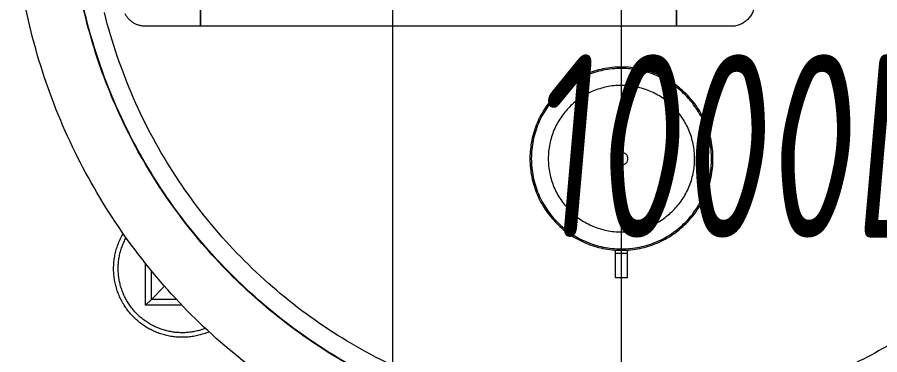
# Model space of a CAD drawing. Extents: x -681219 to -550379, y -242630 to -158199.
# Drawn here: x -644366 to -643423, y -208233 to -207865 of the extents above; entities that cross this region are included whole.
import ezdxf
from ezdxf.lldxf.tags import DXFTag

# ---------------------------------------------------------------- set-up
doc = ezdxf.new("R2010")
doc.units = 0
doc.header["$LTSCALE"] = 1000
doc.linetypes.add('DASHED2', pattern=[9.525, 6.35, -3.175])
doc.layers.get('0').update_dxf_attribs({"linetype": 'CONTINUOUS'})
for name, color, linetype, lineweight in [('famsun', 7, 'CONTINUOUS', 0), ('future', 4, 'DASHED2', 0), ('text1', 7, 'CONTINUOUS', 0), ('轴网_轴线', 1, 'CENTER2', 0)]:
    doc.layers.add(name, color=color, linetype=linetype, lineweight=lineweight)
doc.styles.add('ISOCP', font='isocp.shx', dxfattribs={"bigfont": 'gbcbig.shx'})
tags = doc.linetypes.add('CENTER2', pattern=[28.575, 19.05, -3.175, 3.175, -3.175]).pattern_tags.tags
tags[10:11] = [DXFTag(74, 4), DXFTag(75, 0), DXFTag(340, '0'), DXFTag(46, 0.0), DXFTag(50, 0.0), DXFTag(44, 0.0), DXFTag(45, 0.0)]
tags[8:9] = [DXFTag(74, 4), DXFTag(75, 0), DXFTag(340, '0'), DXFTag(46, 0.0), DXFTag(50, 0.0), DXFTag(44, 0.0), DXFTag(45, 0.0)]
tags[6:7] = [DXFTag(74, 4), DXFTag(75, 0), DXFTag(340, '0'), DXFTag(46, 0.0), DXFTag(50, 0.0), DXFTag(44, 0.0), DXFTag(45, 0.0)]
tags[4:5] = [DXFTag(74, 4), DXFTag(75, 0), DXFTag(340, '0'), DXFTag(46, 0.0), DXFTag(50, 0.0), DXFTag(44, 0.0), DXFTag(45, 0.0)]

# ---------------------------------------------------------------- blocks, each defined once
blk = doc.blocks.new('轴网FB0EDE194AE0F5E0')
at = {"layer": '轴网_轴线'}
blk.add_line((20000, -1200), (20000, 23700), dxfattribs=at)
blk = doc.blocks.new('Slurry tank 1000l-V')
at = {"color": 8, "linetype": 'CENTER2'}
blk.add_line((0, 722.96), (0, -768.58), dxfattribs=at)
for p, q in [((-520, 460), (-520, 414.52)), ((-520, 460), (-513.6, 453.6)), ((-480.23, 460), (-520, 460)), ((-513.6, 453.6), (-520, 460)), ((-513.6, 453.6), (-499.27, 439.27)), ((-513.6, 453.6), (-513.6, 422.42)), ((-486.28, 453.6), (-513.6, 453.6)), ((-6.35, 430), (-6.35, 403.37)), ((6.35, 430), (-6.35, 430)), ((6.35, 403.37), (6.35, 430)), ((-6.35, 403.37), (-6.35, 399.8)), ((6.35, 403.37), (-6.35, 403.37)), ((6.35, 399.8), (6.35, 403.37)), ((-460, 155.5), (-520, 155.5)), ((60, 155.5), (-460, 155.5)), ((-460, 155.5), (-460, 104.5)), ((-460, 130), (-460, 155.5)), ((120, 155.5), (60, 155.5)), ((60, 155.5), (60, 104.5)), ((60, 130), (60, 155.5))]:
    blk.add_line(p, q)
for radius in [100, 98.5, 80, 7]:
    blk.add_circle((0, 300), radius)
for centre, radius, start, end in [((0, 0), 665, 323.2686, 173.20578), ((0, 0), 603.52, 327.38732, 171.96102), ((0, 0), 603, 90, 171.95407), ((0, 0), 603, 327.46427, 90), ((0, 0), 582.25, 90, 166.03079), ((0, 0), 582.25, 330.881, 90), ((-480, 420), 75, 66.96271, 210.66544), ((-480, 420), 70, 68.80378, 208.82437), ((-520, 130), 25.5, 90, 152.18186), ((120, 130), 25.5, 270, 90)]:
    blk.add_arc(centre, radius, start, end)

msp = doc.modelspace()

# ---------------------------------------------------------------- block references
at = {"layer": 'famsun', "xscale": -1}
msp.add_blockref('轴网FB0EDE194AE0F5E0', (-623955.4609, -226916.6983), dxfattribs=at)
at = {"layer": 'future', "xscale": -1, "rotation": 180}
msp.add_blockref('Slurry tank 1000l-V', (-643705.6313, -207719.4401), dxfattribs=at)

# ---------------------------------------------------------------- texts
at = {"layer": 'text1', "ltscale": 20, "insert": (-643357.2081, -208105.537), "char_height": 200, "attachment_point": 9, "style": 'ISOCP'}
msp.add_mtext_dynamic_manual_height_columns('{\\Fgbenor,-gbcbig|c134;\\Q5;\\W0.8;\\C6;Slurry tank\\P1000L}', width=16722.717465, gutter_width=355537.5, heights=[0], dxfattribs=at)

doc.saveas('drawing.dxf')
